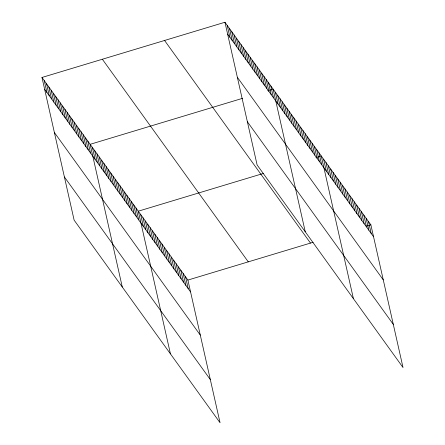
<?xml version="1.0" encoding="UTF-8"?>
<svg xmlns="http://www.w3.org/2000/svg" width="445" height="445" viewBox="0 0 445 445"><rect width="100%" height="100%" fill="white"/><g stroke="black" fill="none" stroke-linecap="round" stroke-linejoin="round"><path stroke-width="0.67" d="M41.975 77.463L187.896 280.072L220.053 422.75L74.126 220.142L41.975 77.463L224.947 22.25L370.874 224.859L403.025 367.537L257.104 164.928L224.947 22.25M242.581 98.323L90.129 144.325L122.28 287.003M267.795 90.713L273.102 89.111L305.259 231.789M263.529 173.394L138.284 211.186L170.435 353.864M315.95 157.575L321.257 155.972L353.413 298.645M187.896 280.072L313.147 242.28M366.229 226.26L370.874 224.859M227.623 34.115L373.544 236.723M237.352 77.28L383.273 279.888M247.376 121.758L393.297 324.366M164.567 40.473L310.488 243.081M102.356 59.246L248.277 261.855M44.65 89.328L190.571 291.937M54.379 132.499L200.3 335.107M64.403 176.971L210.324 379.579M368.51 221.577L371.18 233.441M366.146 218.3L368.822 230.16M363.782 215.018L366.457 226.878M361.423 211.737L364.093 223.601M359.059 208.455L361.735 220.32M356.695 205.178L359.371 217.038M354.331 201.897L357.007 213.761M351.973 198.615L354.643 210.479M349.609 195.333L352.284 207.198M347.245 192.056L349.92 203.916M344.886 188.775L347.556 200.639M342.522 185.493L345.192 197.358M340.158 182.216L342.834 194.076M337.794 178.935L340.47 190.799M335.435 175.653L338.105 187.517M333.071 172.371L335.741 184.236M330.707 169.094L333.383 180.954M328.343 165.813L331.019 177.677M325.985 162.531L328.655 174.395M323.621 159.254L326.296 171.114M318.965 152.785L321.64 164.65M316.673 149.603L319.343 161.468M314.376 146.422L317.051 158.281M312.084 143.234L314.76 155.099M309.792 140.053L312.468 151.917M307.501 136.871L310.171 148.73M305.209 133.684L307.879 145.548M302.911 130.502L305.587 142.361M300.62 127.315L303.295 139.179M298.328 124.133L300.998 135.998M296.036 120.951L298.706 132.81M293.739 117.764L296.415 129.629M291.447 114.582L294.123 126.447M289.155 111.4L291.825 123.259M286.864 108.213L289.534 120.078M284.566 105.031L287.242 116.89M282.275 101.844L284.95 113.709M279.983 98.662L282.658 110.527M277.691 95.48L280.361 107.34M275.394 92.293L278.069 104.158M270.81 85.93L273.486 97.789M268.519 82.742L271.189 94.607M266.221 79.56L268.897 91.42M263.93 76.373L266.605 88.238M261.638 73.191L264.313 85.056M259.346 70.01L262.016 81.869M257.054 66.822L259.724 78.687M254.757 63.641L257.433 75.505M252.465 60.459L255.141 72.318M250.173 57.271L252.843 69.136M247.882 54.09L250.552 65.949M245.584 50.902L248.26 62.767M243.293 47.721L245.968 59.586M241.001 44.539L243.671 56.398M238.709 41.352L241.379 53.216M236.412 38.17L239.087 50.035M234.12 34.988L236.796 46.847M231.828 31.801L234.504 43.666M229.537 28.619L232.207 40.478M227.239 25.432L229.915 37.297M185.537 276.796L188.207 288.655M183.173 273.514L185.849 285.378M180.809 270.232L183.485 282.097M178.445 266.95L181.121 278.815M176.087 263.674L178.757 275.533M173.722 260.392L176.398 272.257M171.358 257.11L174.034 268.975M169 253.834L171.67 265.693M166.636 250.552L169.306 262.416M164.272 247.27L166.947 259.135M161.908 243.988L164.583 255.853M159.549 240.712L162.219 252.571M157.185 237.43L159.861 249.295M154.821 234.148L157.497 246.013M152.457 230.872L155.133 242.731M150.099 227.59L152.768 239.455M147.734 224.308L150.41 236.173M145.37 221.026L148.046 232.891M143.012 217.75L145.682 229.609M140.648 214.468L143.318 226.333M135.992 208.004L138.662 219.869M133.7 204.817L136.37 216.682M131.403 201.635L134.078 213.5M129.111 198.453L131.787 210.313M126.819 195.266L129.489 207.131M124.528 192.084L127.198 203.949M122.23 188.903L124.906 200.762M119.939 185.715L122.614 197.58M117.647 182.533L120.322 194.398M115.355 179.346L118.025 191.211M113.058 176.164L115.733 188.029M110.766 172.983L113.442 184.842M108.474 169.795L111.15 181.66M106.183 166.614L108.853 178.478M103.885 163.432L106.561 175.291M101.593 160.244L104.269 172.109M99.302 157.063L101.977 168.928M97.01 153.875L99.68 165.74M94.718 150.694L97.388 162.559M92.421 147.512L95.097 159.371M87.837 141.143L90.507 153.008M85.546 137.961L88.216 149.82M83.248 134.774L85.924 146.639M80.957 131.592L83.632 143.451M78.665 128.405L81.335 140.27M76.373 125.223L79.043 137.088M74.076 122.041L76.751 133.9M71.784 118.854L74.46 130.719M69.492 115.672L72.168 127.537M67.201 112.49L69.871 124.35M64.903 109.303L67.579 121.168M62.612 106.121L65.287 117.981M60.32 102.934L62.995 114.799M58.028 99.752L60.698 111.617M55.731 96.571L58.406 108.43M53.439 93.383L56.114 105.248M51.147 90.201L53.823 102.066M48.855 87.02L51.525 98.879M46.564 83.832L49.234 95.697M44.266 80.651L46.942 92.51"/></g></svg>
